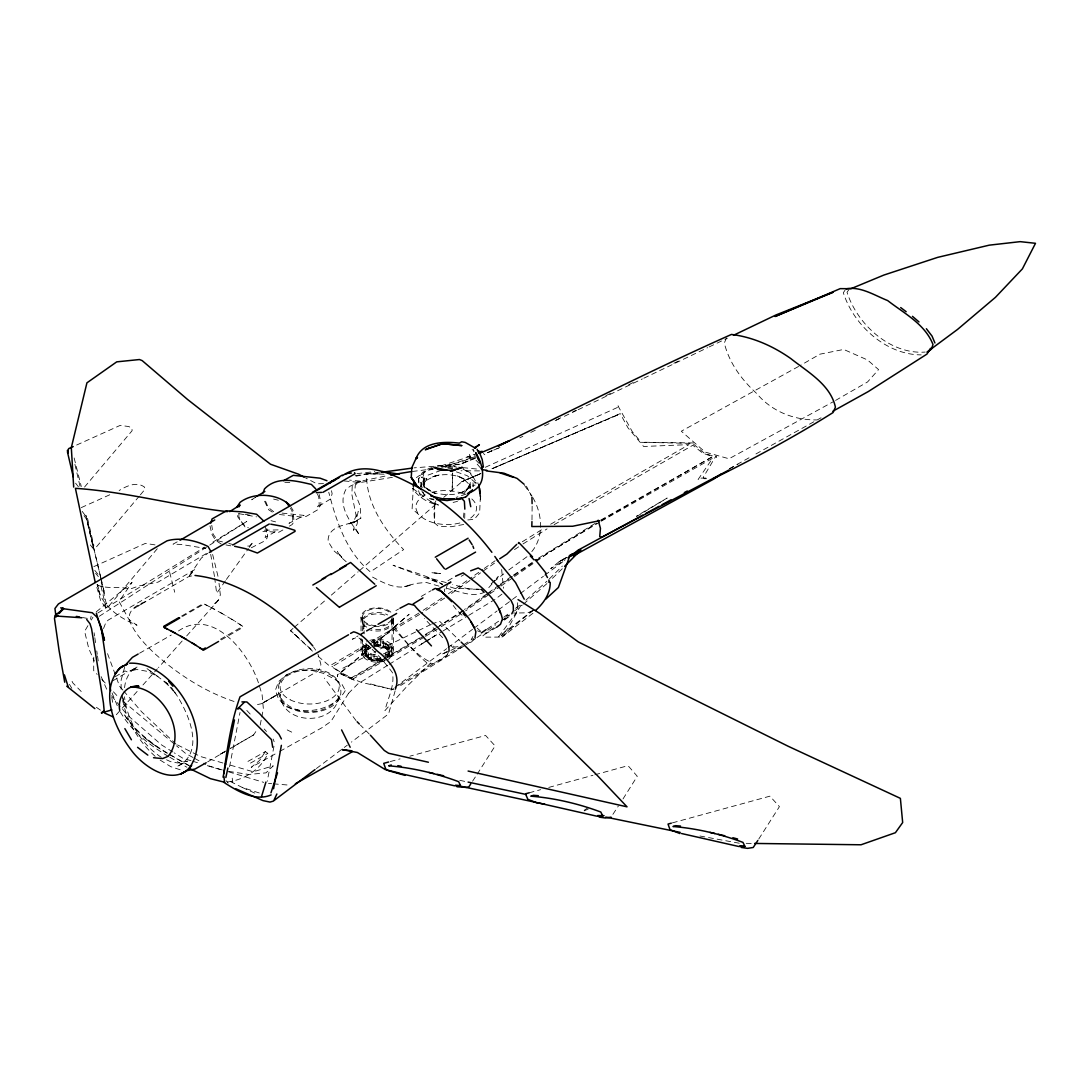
<?xml version="1.0" encoding="UTF-8"?>
<svg xmlns="http://www.w3.org/2000/svg" width="1090" height="1090" viewBox="0 0 1090 1090"><rect width="100%" height="100%" fill="white"/><g stroke="black" fill="none" stroke-linecap="round" stroke-linejoin="round"><path stroke-width="0.75" stroke-dasharray="5 3.75" d="M238.874 513.485L238.874 516.769L242.702 523.936L248.343 527.778M452.691 473.51L452.132 491.031L452.609 472.856M93.767 657.216L93.699 670.65L97.173 674.383M346.211 561.745L340.788 556.963L337.396 551.554L341.933 557.508L333.785 550.722L328.131 541.403C327.259 527.26 343.99 525.067 354.223 522.164L347.519 524.454L360.804 518.35L360.163 505.964L354.7 492.489L355.34 484.723L360.558 481.644L350.367 486.045L345.857 489.56C337.042 505.733 350.748 522.205 359.496 535.135L354.223 526.416L353.555 530.353L357.098 524.14L357.861 518.963L357.302 520.639L352.983 522.887L358.215 511.387L356.716 518.404L351.866 494.547L352.247 485.472L357.615 481.848L387.318 475.635M393.408 618.602L393.286 625.755C403.954 639.299 415.304 655.417 431.327 662.42L406.992 686.346L384.92 710.625C387.877 698.254 394.921 685.474 392.427 672.598C382.631 659.409 370.859 646.792 357.643 637.023L352.288 639.258L358.01 635.933M531.988 519.93L532.138 505.242M480.363 496.563L479.655 512.845L474.286 519.344L467.665 519.944A30.329 16.963 1.5 0 0 471.425 498.593M470.24 488.524L470.444 485.718L469.545 492.435M413.355 486.358L412.115 508.785L421.026 516.537A30.329 16.963 1.5 0 0 463.073 521.974M463.482 517.491L463.89 513.009M420.958 489.601L421.626 482.843L425.086 478.837L419.609 475.363L416.435 477.597L414.35 481.657M517.723 602.716L516.701 612.09L498.716 636.669L533.092 610.209M395.152 690.842L388.571 713.923L351.389 742.126M464.694 518.445L464.912 510.706M430.564 501.727L434.597 503.539L436.681 499.452M338.036 700.911L339.167 694.235C337.478 726.403 281.779 726.403 280.089 694.235L281.22 700.911M229.54 766.801L240.032 712.451M273.972 746.296L267.227 781.353M124.587 687.681C125.309 679.22 129.451 670.405 137.504 666.767L130.378 670.936L136.986 668.17L129.696 671.058L136.781 669.519L147.531 671.372L157.982 676.658L146.905 668.552L167.887 684.111M260.183 725.095L261.464 718.623M261.777 717.002L263.371 708.895L262.104 694.766L259.147 685.079M90.511 619.256L91.151 616.054M364.932 653.959L364.932 647.814L366.581 644.272L366.581 650.403C360.667 659.505 377.086 663.156 383.339 660.09M371.077 641.683C379.81 635.865 398.409 648.318 383.339 653.959M385.887 652.828L385.887 658.96L389.062 655.785L389.484 647.814M103.523 628.521L105.921 622.363L108.278 620.047L194.96 569.484L188.447 577.06L201.337 558.066L207.863 553.284M420.549 486.903L421.626 482.843M447.459 584.294L445.865 589.663L446.519 592.606M422.756 487.625L426.803 478.428L423.806 485.336L423.233 477.992L424.623 486.821L429.01 490.677L435.292 493.498L426.163 488.048L423.356 483.497L424.623 486.821L431.136 491.44M726.512 337.791L724.319 343.009C729.087 362.793 741.759 379.947 756.664 393.463C771.488 411.284 793.711 420.141 816.614 419.936M554.129 524.658L692.859 445.251L702.723 453.154L712.547 456.669L598.301 522.219M124.628 667.284L121.113 680.146L121.113 691.755M520.897 605.304L507.954 628.344L501.386 635.797L513.812 626.11L510.311 629.012M434.597 503.539L435.986 500.814M338.595 697.559C327.136 716.348 292.106 716.348 280.661 697.559M448.371 652.379L446.464 656.003L442.785 658.537L433.643 663.565L428.166 663.96L418.151 655.335L393.544 628.494L391.501 620.51M345.217 690.706C334.317 709.903 306.058 715.285 286.534 706.715L278.59 699.249L275.389 690.215L278.631 681.577L286.466 674.669L297.556 670.568L310.269 670.037L322.899 673.198L334.058 678.811L341.906 684.166L345.149 690.188M247.961 761.406L265.333 751.61L267.868 753.394C261.082 769.54 243.356 780.576 226.284 782.061M471.534 638.985L472.91 636.533M87.936 625.674L84.598 631.328L88.794 648.591L94.271 661.031M91.26 620.033L92.936 617.212M265.333 751.61L259.529 760.507L251.204 767.36L278.059 752.359M472.583 781.189L476.262 775.576M477.188 774.173L495.119 745.928L485.595 735.464L409.894 756.174M612.893 814.339L618.425 805.932M623.017 798.929L637.269 776.284L628.726 766.461L627.322 765.861L594.595 774.854M758.735 839.082L779.432 806.627L769.908 796.163L671.304 823.168M253.602 734.933L230.453 748.367L253.602 734.933L257.363 729.319M845.077 290.158L843.333 292.72C853.674 325.256 885.993 354.863 921.186 354.877M225.439 580.793L216.665 593.301L214.757 578.558M226.407 579.403L248.397 548.638M364.128 628.085L363.243 629.312L363.992 621.995L364.128 633.862M249.351 547.316L253.139 542.043L249.447 546.117L244.678 545.872M848.756 289.885L847.025 292.243C857.19 324.289 890.108 354.686 925.192 352.07M473.946 639.053L471.888 641.656L467.556 644.258M501.945 594.145L494.438 599.786M84.557 487.039L132.094 430.727L131.945 428.152L128.784 426.544L120.173 425.4L74.733 445.892M139.288 496.114L94.993 548.597L92.854 548.188L88.208 542.18M140.378 494.846L144.984 489.287L144.548 487.148C136.604 481.099 126.454 486.086 119.137 490.541M157.287 548.72L107.583 607.593L105.444 607.184L100.798 601.176L96.002 584.308M492.081 583.886L486.903 589.799M496.209 579.022L498.28 576.596L495.909 579.008M531.811 551.595C544.387 536.484 542.275 513.363 532.656 497.299M182.153 641.002L158.5 667.571M186.69 635.92L218.368 600.29L220.344 594.936L219.022 583.273M116.303 714.754L138.512 689.916M142.954 684.956L157.382 668.81M491.181 583.818L494.724 580.207M506.687 632.84L502 637.064L483.415 637.159L482.911 635.743L494.179 627.554M562.29 568.735L548.12 582.537M549.346 578.913L562.331 566.078M533.705 610.005L513.213 626.6M525.87 600.154L546.921 581.188M546.908 583.627L523.513 604.119M293.006 628.426L290.458 630.647L313.866 651.834M294.286 627.309L326.21 599.555M331.319 595.113L358.147 571.8M359.428 570.697L437.322 502.967M443.712 497.408L462.201 481.426L480.99 473.373M373.911 644.749L409.131 614.242L373.979 644.408M96.261 611.858L132.081 582.387L119.042 601.421L128.933 619.529L137.013 625.265C119.369 617.935 100.185 605.481 97.337 584.908M566.432 557.399L559.129 561.691L550.722 568.585L565.274 559.769M532.969 613.234L502 637.064M493.688 581.842L503.744 573.926M503.825 617.253L509.044 613.288M515.57 608.329L520.788 604.364M501.577 620.769L509.316 614.896M514.48 610.972L522.233 605.1M316.359 768.559L347.342 745.138M366.581 650.403L371.077 647.814M504.466 620.074L510.583 615.469M394.866 687.449L446.655 648.686M448.017 647.664L472.556 629.312M473.918 628.29L497.081 610.945M498.443 609.923L518.894 594.622M520.257 593.6L543.419 576.256M544.782 575.234L565.233 559.933M508.771 569.975L527.955 556.009M469.926 580.507L450.006 594.472M471.248 579.553L480.54 572.877M486.971 593.832L464.408 609.487M488.306 592.878L498.92 585.235M485.459 595.835L465.089 609.841M486.794 594.881L496.127 588.164M497.462 587.197L512.477 576.637M498.607 621.218L487.189 629.025M474.722 575.179L482.87 569.43M484.232 568.462L495.092 560.791M448.399 593.737L471.956 577.141M488.756 594.677L465.689 610.795M490.105 593.723L499.615 587.033M500.964 586.079L513.172 577.468M514.534 576.515L549.81 551.99L599.8 522.069M522.314 541.771L543.501 528.527M483.197 571.024L496.454 561.8M500.242 584.281L512.191 575.983M513.526 575.057L537.057 559.129M513.853 575.67L534.536 561.609M97.923 612.921L204.743 547.098M476.93 637.623L480.976 634.857M487.734 630.252L495.827 624.72M584.186 810.292L588.273 807.499M255.482 497.217L251.722 499.779L256 497.04M444.693 598.069L421.067 613.506M463.087 610.386L439.379 625.81M463.727 610.768L425.291 635.17M514.507 549.605L518.745 546.771M538.474 558.175L595.099 523.418M535.912 560.682L596.911 523.05M99.299 616.272L208.313 545.995M423.165 610.305L445.606 595.631M441.273 626.736L464.34 611.681M462.337 645.58L395.397 687.327M463.713 644.694L473.387 638.468M464.299 645.811L398.095 687.095M465.716 644.899L475.581 638.549M419.65 614.419L368.665 644.803M209.743 545.082L246.803 521.442L210.547 543.556M392.577 689.071L393.504 688.471M522.996 543.951L547.057 528.882M387.754 665.254L357.683 684.057L348.119 693.717L349.331 692.082L330.951 721.457L321.714 727.848L279.517 751.541M389.185 664.355L424.977 641.983M426.408 641.097L434.992 635.715L426.885 640.702M425.536 641.533L421.489 644.027L441.518 631.873M418.955 613.043L372.099 641.138M419.555 637.963L386.991 657.025M425.223 634.516L436.545 627.636M423.928 636.015L384.293 659.3M424.133 637.187L388.421 658.251M425.563 636.315L438.412 628.48M442.949 631.015L467.256 616.259M468.686 615.4L493.007 600.644M636.601 516.565L667.175 498.035L636.506 516.101M470.512 457.078L469.259 457.827L469.776 453.181L470.512 457.078L463.659 455.62M96.874 584.771C106.847 589.635 119.26 585.684 129.955 589.118L138.866 585.984L158.036 582.142L207.768 552.671M550.654 524.222L689.03 444.625L643.631 446.478L627.976 427.811L620.21 413.614L492.598 468.509M421.217 596.434L431.19 590.63M115.186 676.754L124.996 670.909L127.585 672.08L112.025 681.277M447.881 580.793L455.647 576.174M600.767 520.053L712.547 456.669M601.217 521.211L712.628 458.25L698.104 479.477L698.513 478.169L709.467 478.006M207.618 761.896L226.189 750.874M532.629 610.645L527.819 612.812L513.54 613.057M496.659 627.254L487.216 632.868L484.927 633.127M461.206 576.297L463.945 574.689M130.378 670.936L133.212 669.26M366.294 644.517L329.534 665.976L317.217 655.512M382.89 660.118L351.757 678.266L341.919 673.688L332 666.862L367.248 645.634M385.574 657.856L351.607 677.68L341.783 673.075L331.864 666.276M387.005 659.096L353.106 678.906L361.226 682.381L393.831 689.725M352.983 522.887L360.804 518.35M370.9 628.44L378.067 624.27M337.709 674.86L337.409 676.754L337.587 674.792L365.055 652.065L366.581 648.291L369.183 646.493M798.589 366.444L681.305 431.218L705.162 452.091L729.019 458.767L832.924 401.91M835.58 400.411L867.545 381.977L878.567 369.592L867.49 359.945L843.701 349.454L819.912 354.182L799.924 365.681M181.567 616.068L203.217 603.574L206.977 605.413M182.466 616.49L204.116 603.983L214.716 609.337M139.588 653.21L171.253 635.061M220.384 639.285L242.048 626.777L242.13 625.919L231.543 619.052M221.27 639.898L242.934 627.39L243.029 626.546L239.269 624.052M277.487 694.589L261.491 703.704L255.128 705.067M178.46 630.96C213.531 606.721 249.079 653.591 258.643 683.471M395.861 610.563L398.572 609.024M503.526 619.76L510.42 615.85L506.087 615.932L510.42 615.85M289.368 526.143L292.052 524.631L294.055 521.742L292.978 510.147L289.845 505.324M275.211 695.979L261.491 703.704L317.926 671.045L320.555 666.957L320.882 664.301L317.926 654.123M282.882 529.972L278.795 532.261L262.881 531.375M177.207 541.839L173.01 544.196L181.063 544.414L205.847 548.447M250.496 763.095L267.868 753.394M729.333 468.741L750.043 457.228M755.956 453.944L821.056 417.783M566.528 557.685L559.129 561.691L567.154 557.263M729.401 468.918L737.985 464.19M559.129 561.691L566.555 557.644M447.036 651.507L441.627 654.436L449.353 651.057M342.859 668.211L376.091 651.193M426.626 480.227L434.719 476.03L440.019 474.75L431.231 477.27C442.39 473.169 455.634 473.741 465.88 480.05L456.846 475.771L462.596 478.074L468.7 483.865L469.776 488.402M450.906 650.376L458.372 646.629L454.476 647.106L450.906 643.795M418.56 630.565L430.087 624.87M431.517 624.161L439.515 621.164L459.98 640.947M556.227 420.031L562.236 417.075M572.768 411.897L575.779 410.412M605.931 395.67L610.455 393.449M519.794 437.812L522.846 436.341M415.631 631.982L380.396 648.945M530.775 432.417L535.354 430.223M544.523 425.822L549.115 423.629M555.219 420.685L562.862 417.034M564.388 416.298L576.61 410.44M578.136 409.704L642.323 378.925M643.849 378.203L707.642 347.669M709.154 346.933L727.384 338.213M628.658 384.702L633.236 382.536M673.838 363.243L681.236 359.727M584.24 810.865L588.423 808.916M485.363 467.269L619.556 406.516L617.976 405.875L632.309 431.681L641.206 442.308L692.654 443.398L704.453 453.276L716.689 457.269L715.953 455.974L703.214 477.379L704.29 478.728L707.369 478.673M81.273 507.613L110.049 494.642M93.863 566.609L145.365 543.392L155.489 544.959M492.108 450.756L487.421 452.745L491.822 450.769M339.808 673.511L354.959 680.596L340.053 673.402L365.041 652.419L368.529 657.474L377.208 658.864A12.222 6.254 -5.8 0 0 383.339 657.57M476.085 457.487L460.961 464.19L414.064 467.855M369.251 647.147C358.092 653.21 372.344 663.756 380.383 659.423M491.944 468.686L619.188 414.282L491.154 469.177M433.67 467.855L424.746 471.643L418.642 478.673L418.914 484.382L418.642 478.673L422.416 472.488L428.452 468.686L435.823 466.384M493.675 450.102L498.375 448.113M444.938 467.351L462.433 463.25L474.927 458.004M487.434 452.718L495.255 449.434M496.822 448.767L499.942 447.459M466.22 494.015L456.111 497.394M380.029 472.856L370.764 473.087L366.567 474.736C366.349 503.389 384.171 529.617 403.641 549.605L370.341 571.869C346.143 551.676 336.551 521.783 328.758 492.258M461.901 647.392L457.936 648.945L453.154 647.732L450.81 645.498M251.313 547.78L263.044 541.798L267.05 538.242L267.799 531.729L266.805 528.596M475.431 456.478L461.179 461.887L440.81 466.683M462.433 463.25L475.867 458.141M428.111 475.077L441.218 470.308M484.832 592.061C472.597 598.015 459.163 591.352 447.009 588.45M441 465.907L474.75 454.898M441.695 467.433L474.804 456.792M390.261 761.569L400.071 758.872M529.141 792.812L540.599 789.664M548.774 787.416L592.96 775.29M191.649 575.929L188.461 576.733L134.533 608.152L145.651 601.517C133.021 606.258 124.437 613.561 132.231 626.382C137.776 636.805 146.101 645.416 154.603 653.469C178.31 674.656 205.792 692.341 236.176 702.164M355.068 475.758L370.764 473.087M453.113 502.435L457.5 501.359M356.062 476.207L367.494 473.741L380.519 474.055M356.921 473.632L374.865 471.589M433.343 469.231L428.37 470.144L423.806 472.815L422.77 487.911M463.713 524.494L451.287 526.729L438.33 526.238L434.624 523.023L433.915 512.028L434.801 502.258L434.624 523.023M392.414 477.352L360.463 482.475L343.336 480.854M378.026 472.788L369.837 473.918L387.086 474.232M380.383 658.728C373.979 660.676 362.657 658.006 365.354 649.245A12.004 8.161 13.1 0 1 368.529 645.852L368.529 648.945M412.347 471.466L432.567 468.959M441.341 466.602L453.876 466.125L460.048 467.392M437.294 465.934L446.559 465.253L456.942 467.188M374.034 645.062C379.538 644.749 387.509 646.193 389.484 651.997A12.222 6.322 -5.2 0 1 385.887 656.739M323.526 483.633L316.822 483.796L305.568 477.897M374.034 645.743C379.538 645.444 387.441 646.901 389.484 652.678A12.222 6.322 -5.2 0 1 387.836 655.976M264.352 530.217L278.291 529.89L265.102 537.574L266.655 531.566L264.979 525.789M447.704 467.828L452.745 467.76M462.814 467.624L478.932 469.245M481.317 589.363L454.326 588.287L448.494 586.352M479.546 470.894L461.029 470.771M693.417 442.962L642.323 442.213M746.2 843.333L751.255 843.401M478.346 589.281L469.027 589.131L452.704 584.458M284.831 482.311L290.757 482.434M456.369 471.875L467.16 475.662L474.94 482.257L476.671 484.682L473.074 485.595L473.046 486.658L472.992 482.747L478.333 483.156M389.484 653.959C388.639 648.441 381.909 646.983 377.208 646.861L377.208 640.729M364.932 647.814C365.777 653.332 372.507 654.79 377.208 654.913L377.208 661.044M268.522 783.438L271.71 783.696M273.304 783.833L289.245 785.141M360.15 481.085L349.495 480.104M430.741 498.743L433.711 499.097M448.004 467.992L452.704 468.577M228.641 771.366L248.738 774.472L265.96 772.865L273.277 765.861L253.207 771.775L224.417 763.45M282.051 513.104L304.11 515.393L288.986 523.336L292.774 519.971L292.025 510.801L290.417 508.335M279.462 514.507L303.483 517.314L306.59 516.197L318.525 509.316L321.087 503.73L319.22 494.519M82.608 617.54L87.323 618.384M238.833 513.649L256.6 516.878M699.93 836.003L739.442 843.251M225.916 544.918L235.345 546.69M473.196 454.557L476.453 455.184M244.991 514.235L251.354 515.516M459.803 780.331L468.101 782.102M432.28 492.298C444.611 495.691 464.667 497.204 471.044 483.483L466.929 489.342L462.378 492.476L468.155 488.293L470.539 482.093L468.155 488.293L463.741 493.838L469.586 486.453L470.131 489.928M273.617 499.084L278.4 500.242M222.51 541.921L217.782 540.735L213.054 534.073L211.773 525.271M228.832 543.488L235.154 545.068M392.277 689.439L368.747 683.512M271.001 520.679L275.593 521.878M429.256 498.566L434.011 499.915M446.178 582.591L426.912 577.414L442.676 584.404L393.04 565.233C409.786 571.46 427.048 574.961 442.676 584.404M438.97 586.12L426.108 582.387L415.399 583.491L404.703 586.556L411.489 584.485C397.564 591.802 381.8 581.788 369.524 575.52M222.823 762.986L200.437 756.501L196.132 754.335M222.237 769.935L207.863 765.643L203.421 763.204M228.614 771.856L263.726 782.361M191.009 760.725L182.861 758.259L174.318 752.904M192.644 761.215L199.157 763.191M207.318 765.657L221.978 770.099M230.317 781.503L242.28 787.457L259.761 793.139M180.204 769.758L170.708 766.638L160.148 760.098M477.57 630.824L480.268 631.955M425.086 478.837L421.38 477.27L424.214 476.207L424.446 487.816M242.28 787.457L257.267 794.215M166.552 759.784L170.53 761.651L177.779 762.986L187.562 761.12L176.812 766.597C208.449 751.909 186.022 706.811 171.403 687.463M287.229 729.932L294.995 733.747M210.452 607.144L225.957 615.7M177.52 744.92L194.701 753.612M193.066 757.523L185.668 753.476L176.553 745.86M194.551 758.34L201.95 762.4M188.747 765.48L168.732 754.157M189.878 766.066L168.473 753.735M220.289 612.417L235.794 621.777M168.391 756.405C149.507 745.151 131.209 731.09 120.213 711.702M169.808 757.237L186.853 767.21M463.046 469.068L470.158 473.278L475.363 480.881L471.248 473.455L462.978 468.523M167.042 752.877C150.297 742.74 134.601 730.286 123.729 713.787C134.411 730.668 150.038 743.571 167.301 753.299M172.901 752.018L161.497 744.879L127.339 715.013L122.053 708.582M221.202 544.019L215.588 540.395L211.882 534.236L209.989 525.925M272.296 512.109L268.671 509.752L263.48 498.934M96.383 707.301L100.512 710.19M472.079 449.502L474.164 451.015M145.174 738.325L157.096 747.018M168.037 684.193L163.078 680.46L168.964 686.073M161.238 757.291C140.923 743.789 127.367 720.926 124.478 696.769M273.699 511.741L268.126 507.3L265.034 499.929M123.129 701.292L175.245 744.77M412.906 488.579L429.664 500.814L438.466 505.065C428.152 503.144 418.301 497.094 412.429 488.347M483.333 453.481L484.818 454.734M477.161 628.099L480.704 631.274M298.279 637.718L290.771 630.769L313.866 652.488M176.09 744.198L141.741 711.906L124.001 691.36M155.148 756.365C138.716 741.445 126.535 721.294 122.516 699.371M442.608 637.65L424.364 618.507M476.003 460.307L479.437 463.7M458.481 611.667L463.25 616.45M369.292 734.088L360.463 725.123M356.035 720.613L324.343 678.13M81.232 691.523L72.812 682.885L70.877 678.784M246.776 710.408L251.409 715.367M264.189 728.992L266.505 731.472M101.82 679.37L107.624 685.583M113.414 691.809L118.061 696.796M226.08 780.712L228.232 783.07M244.978 526.92L237.743 516.823L237.375 513.69M477.161 464.122L481.766 469.436M122.884 690.079L119.559 686.223L115.554 675.364M170.135 687.204L175.667 693.921L172.234 688.676M111.507 695.733L121.004 707.301M82.186 511.374L87.595 518.622L93.876 545.572L92.868 546.24L93.413 548.665L86.587 519.29L83.004 514.276M94.776 570.37L99.354 575.956M95.593 573.272L98.332 576.624M75.605 483.183L78.398 486.794M453.195 605.468L456.097 609.269M524.494 485.35L531.934 495.977M313.498 646.942L315.664 650.117M421.694 490.786L424.664 495.514L423.002 492.612M423.274 492.762L424.787 495.187M69.447 684.343L71.817 688.335M417.729 513.022L416.489 510.324A30.329 16.963 1.5 0 1 426.994 494.097M74.147 457.964L81.287 486.576M526.456 486.222L531.252 495.882M117.243 705.666L111.602 691.864M101.125 676.59L107.283 690.597M317.463 493.988L318.757 497.054L319.22 504.738L316.577 507.681L330.488 498.975L332.137 493.77L330.856 487.652M107.556 653.646L114.981 673.811M273.209 739.088L274.149 741.731M418.533 490.718L421.012 497.694M169.659 572.305L174.713 592.224M121.985 695.134L125.405 707.178L122.829 697.913M212.632 554.428L218.463 578.272M100.375 576.092L85.906 515.434L101.207 579.362M100.77 577.727L104.735 594.105L101.602 580.997M473.278 449.148L473.918 451.832M80.006 486.235L74.624 463.1M101.207 582.033L106.479 604.569L105.471 605.236L106.016 607.661L100.662 584.758M97.623 584.553L99.885 594.282L99.04 590.603M210.697 554.333L214.553 576.923M111.78 697.355L112.624 702.355M94.094 632.745L94.585 636.056M94.83 637.705L95.797 644.326M96.765 650.948L97.255 654.259M97.501 655.908L98.468 662.529M232.211 778.165L232.797 782.211M444.339 588.995L444.734 591.788M501.659 569.525L503.485 588.287M480.418 497.299L480.622 499.806M472.992 482.747L473.237 485.84M421.094 486.658L420.917 482.325L420.944 486.685M393.381 651.357L393.381 617.158A16.173 9.333 0 0 1 370.368 625.619A16.173 9.333 0 0 1 366.812 610.005A16.173 9.333 0 0 1 392.836 614.746M392.059 617.158L392.059 653.605M389.062 645.989L389.062 655.785M387.836 644.272L387.836 650.403M387.836 651.37L387.836 657.502M385.887 642.814L385.887 648.945M383.339 641.683L383.339 647.814M380.383 640.975L380.383 647.106M380.383 657.733L380.383 660.799M374.034 640.975L374.034 647.106M374.034 654.668L374.034 660.799M371.077 653.959L371.077 660.09M368.529 652.828L368.529 658.96M366.581 651.37L366.581 657.502M365.354 645.989L365.354 655.785M362.357 617.158L362.357 630.919M362.357 639.367L362.357 653.605M361.035 617.158L361.035 631.819M361.035 638.331L361.035 651.357M431.926 492.339A30.329 16.963 1.5 0 1 465.457 494.792M385.887 656.384A12.222 6.254 -5.8 0 0 389.076 653.319L389.484 651.616A12.331 6.567 -4.8 0 0 385.887 647.188L383.339 645.893A12.303 7.78 3.9 0 0 374.034 644.721M391.542 619.379A14.851 8.57 0 0 1 369.782 624.584A14.851 8.57 0 0 1 366.717 611.095A14.851 8.57 0 0 1 390.07 612.88M373.025 642.337A16.173 9.333 0 0 1 391.215 646.683A16.173 9.333 0 0 1 388.639 657.965M381.391 660.377A16.173 9.333 0 0 1 363.202 656.03A16.173 9.333 0 0 1 365.777 644.749M369.782 640.402A14.851 8.57 0 0 1 390.07 643.536A14.851 8.57 0 0 1 384.634 655.24M377.208 656.398A14.851 8.57 0 0 1 363.488 651.098A14.851 8.57 0 0 1 366.717 641.765M391.542 620.251A14.851 8.57 0 0 1 386.242 629.271A14.851 8.57 0 0 1 369.782 629.897M364.346 626.75A14.851 8.57 0 0 1 368.175 615.673A14.851 8.57 0 0 1 387.699 616.409M391.542 618.834A14.851 8.57 0 0 1 386.242 627.854A14.851 8.57 0 0 1 369.782 628.48M366.717 627.118A14.851 8.57 0 0 1 366.717 614.992A14.851 8.57 0 0 1 387.699 614.992M374.034 646.752A12.276 7.085 0 0 1 386.95 649.286A12.276 7.085 0 0 1 387.836 657.147M383.339 659.736A12.276 7.085 0 0 1 366.581 657.147A12.276 7.085 0 0 1 371.077 647.46M373.366 643.086A14.851 8.57 0 0 1 390.929 648.073A14.851 8.57 0 0 1 384.634 658.782M381.05 659.641A14.851 8.57 0 0 1 364.346 655.649A14.851 8.57 0 0 1 366.717 645.294M374.633 645.157A14.851 8.57 0 0 1 390.37 649.64A14.851 8.57 0 0 1 387.699 659.654M384.634 661.017A14.851 8.57 0 0 1 364.346 657.883A14.851 8.57 0 0 1 369.782 646.179M279.149 683.471C271.124 716.552 327.531 721.403 340.094 697.641C348.132 664.559 291.725 659.709 279.149 683.471M218.368 600.29L214.866 603.424L218.368 600.29M224.663 751.719L218.886 755.07L224.717 751.705M480.2 473.85L461.588 481.862L480.254 473.85M439.243 573.435L431.245 572.645L440.673 573.599L439.243 573.435M290.158 699.78A29.539 17.058 0 0 0 338.595 690.297A29.539 17.058 0 0 0 300.132 670.813A29.539 17.058 0 0 0 290.158 699.78"/><path stroke-width="1.5" d="M531.947 521.592L531.811 526.538L572.672 526.252L599.745 520.679M119.75 710.435C117.243 698.554 125.5 684.438 138.73 686.332L131.018 686.986L138.73 686.332M413.355 486.358L413.655 483.006M223.682 773.927C227.347 748.013 231.148 721.485 240.018 696.823L348.541 634.775M395.37 689.166C400.916 674.86 390.888 662.965 380.901 653.891C371.431 647.474 365.341 634.571 353.664 631.819L350.585 633.385M474.981 637.759L475.867 631.71C469.613 613.67 452.568 601.844 439.093 589.295L435.183 588.45L432.512 589.908M223.055 777.211L234.486 719.931M273.576 788.751L281.37 745.342M225.848 777.524L227.905 768.041M210.82 523.132L212.046 518.949L226.42 510.842L243.029 511.932L256.627 514.262L263.862 521.156M261.532 796.531L265.933 782.048M270.947 792.839L277.514 772.892M262.99 493.102L264.529 488.906C277.255 475.662 295.826 480.908 311.413 484.437L315.732 488.879M415.998 458.645L417.456 457.582L415.998 458.645C422.484 441.545 443.916 441.423 459.312 443.112L461.71 441.777L465.212 442.417L475.335 448.14M518.336 543.392L518.745 542.466L532.56 556.895M274.217 799.651L276.874 793.997M416.462 457.514L411.829 467.583L411.257 477.434L415.481 484.56L420.972 489.505M511.782 613.833L513.363 610.713L513.281 605.304L511.046 600.399L495.16 583.232L481.998 570.193L478.197 567.972L470.635 570.819M930.506 348.269L926.95 354.1L868.389 391.501L832.883 411.216M238.901 506.918L240.086 505.038L229.718 511.619M470.744 783.982L468.904 786.789L466.288 787.416L456.969 786.748M757.823 840.485L753.217 847.489L747.563 848.347L741.282 847.461M236.653 507.422L240.086 502.354C253.847 491.781 277.827 493.402 289.845 505.324M64.719 682.231L59.105 650.689L54.5 618.63L54.977 615.455L63.642 608.765L62.879 608.043L59.105 613.425L63.642 608.765L92.255 612.744L97.105 617.267L101.057 626.777L104.463 640.266L96.37 613.18M125.8 664.6L132.408 657.352L138.157 654.041M721.376 473.959L713.419 479.259L575.384 554.769M187.684 770.071C217.114 734.742 173.705 660.962 129.628 663.211M516.674 544.428L506.877 554.115L499.738 558.761M116.943 671.549C100.185 696.129 115.581 729.578 131.604 750.588C144.098 767.605 174.686 787.729 191.677 765.412M117.788 670.514L122.107 666.426L127.612 664.014L120.064 667.884L115.267 673.593L120.064 667.884L123.374 665.786M467.678 493.429L472.406 490.2M535.531 610.523C543.569 603.26 550.505 593.6 550.205 582.332M465.989 496.904L472.392 490.064M329.643 483.292L331.851 481.031L334.671 480.39M564.606 566.391L580.861 549.932L573.367 555.805M572.958 555.573L578.858 549.742L642.732 515.134M244.092 702.505L237.525 708.936L240.086 708.268L271.451 739.579L272.704 747.277M545.804 599.105L558.38 587.51L569.825 555.777L574.267 553.352M111.889 709.89L101.479 712.901L104.15 710.625L103.441 702.955L91.56 628.698L89.993 623.725L86.696 619.474M468.114 538.228L435.251 557.208M477.488 446.26L479.355 444.72L474.831 447.418M496.659 627.254L500.514 624.257L502.422 619.038C498.185 598.792 478.81 584.594 463.141 572.863L455.647 576.174M927.699 351.961L931.378 349.141L932.999 344.535C925.11 324.166 904.128 313.361 887.655 300.567C874.425 295.336 860.596 286.111 845.949 288.864M315.01 769.581L273.236 801.15L269.993 802.077L263.003 800.619L235.685 788.71M567.958 557.889L578.858 549.742M470.58 492.271C487.884 484.737 483.633 465.457 475.676 452.595L478.796 460.607M926.936 352.125L957.497 329.466L995.443 297.338L1022.393 268.876L1035.5 243.302L1020.158 241.653L989.298 245.155L937.686 257.363L883.84 275.075L850.922 288.727L840.226 288.632L775.113 316.482L833.291 292.147L775.985 314.956L733.461 335.311M101.479 712.901L103.809 711.239M481.412 632.895L486.126 629.598M256.736 496.372L264.897 491.467M572.904 554.878L570.234 556.377M448.603 583.559L450.892 582.087L438.289 589.063M422.961 597.906L413.056 603.996M214.757 519.971L180.014 540.272M206.187 762.755L195.069 769.009L187.971 770.453M569.348 555.668L572.264 553.952M339.93 606.898L376.227 585.752M322 579.09L330.965 573.871M312.844 585.03L321.782 579.839M323.062 579.09L325.624 577.605M330.747 574.634L346.402 565.56M360.872 634.257L363.733 632.595M366.608 630.933L369.469 629.271M378.067 624.27L396.637 613.479M342.219 475.131L312.462 492.326M209.321 552.439L339.549 477.352M322.899 492.339L355.081 473.728L354.55 472.665M269.284 524.004L232.756 545.027M295.131 531.348L257.417 553.039L245.55 548.692L234.636 546.267M178.855 617.635L163.732 626.369L163.827 627.309L167.547 629.162M179.755 618.044L164.631 626.777L164.713 627.717L175.204 633.099M339.944 568.653L350.612 562.495L374.756 584.213M205.356 647.951L202.549 649.572L191.963 642.759M218.572 641.465L203.462 650.185L199.702 647.719M445.687 569.239L475.581 552.112M342.464 475.676C367.003 458.89 397.428 476.902 420.222 488.429C448.344 504.397 472.406 526.62 491.89 552.303M399.921 608.261L408.614 603.778L414.432 605.318C425.413 619.978 449.816 630.32 449.012 651.18M295.349 783.764L352.084 751.841M283.659 480.663L293.319 475.335L320.106 478.183L326.932 480.717M573.98 553.584L569.525 556.023L573.926 553.679M645.702 513.526L659.082 506.291M662.052 504.684L670.963 499.86M684.329 492.612L687.299 491.004M729.006 469.981L601.367 537.438L599.732 536.471L600.454 528.378L598.192 520.189M474.777 447.908L476.548 447.023M73.221 446.573L68.67 448.617L67.471 452.064L73.275 476.916M478.483 453.208L482.461 451.464L480.813 451.451M457.173 469.409L462.283 467.324L450.116 470.88L452.296 470.498L437.403 469.34L445.347 470.294M713.528 478.578C754.185 458.508 794.665 436.736 833.06 412.551L835.417 407.169C830.512 384.593 807.758 372.044 790.89 358.637C773.409 346.279 752.863 337.055 731.458 334.439C652.842 369.51 575.847 408.559 498.294 446.069L509.602 440.66L479.573 453.331M458.004 499.629L465.416 497.013M58.138 615.278L55.944 616.027L81.9 617.771M345.312 474.245L347.342 473.578M450.933 471.357L455.606 469.899M271.165 794.91C255.074 801.859 237.279 790.999 224.159 782.538M388.626 762.005L383.721 763.354L385.71 768.981L388.34 770.657L405.139 775.399M525.87 793.711L529.141 792.812M671.304 823.168L668.034 824.067L670.023 829.694L679.915 833.537M611.054 817.146L605.4 818.004L599.132 817.105M316.25 492.707L321.564 492.38M604.051 815.62L597.688 815.565M391.296 764.976L388.653 765.82C412.197 767.673 436.45 773.355 458.645 781.694L460.675 785.822L454.312 785.754L397.196 772.81M390.642 475.036L410.671 471.67M131.018 686.986C161.102 686.509 188.066 731.676 168.16 756.324L162.573 758.572L153.54 757.727M464.831 509.125L464.381 501.25L461.574 498.253L447.091 500.555L436.681 499.452M381.296 472.338L412.429 468.073M456.914 498.866L461.574 498.253M351.43 473.033L348.677 473.332M454.217 498.757L442.486 498.757L430.795 495.936M754.634 843.442L861.032 844.777L895.408 832.706L902.67 822.541L900.381 798.357L788.138 746.241L578.286 641.928L539.822 613.493L518.063 599.595M195.015 575.438C241.381 580.943 282.964 611.081 312.776 645.88M241.912 701.892L246.899 701.974L259.57 713.596L278.999 734.333L281.411 738.938M60.659 607.879L62.879 608.043M455.525 785.209L460.416 785.59M538.351 795.7L533.46 795.319L530.803 796.177C554.36 798.03 578.599 803.712 600.808 812.036L602.838 816.178L596.475 816.11L539.346 803.153M680.514 826.057L675.609 825.675L672.966 826.52C696.51 828.386 720.763 834.068 742.971 842.393L745.001 846.521L738.639 846.467L681.509 833.509M739.837 845.908L744.729 846.29M399.185 474.177L382.576 471.52M270.77 524.167L282.351 526.293L294.913 530.34M351.893 750.819L342.015 749.566L357.384 752.495L385.233 769.567L398.736 772.905M486.263 470.894L503.907 473.196L517.137 478.456L524.127 484.273M482.121 469.667L486.917 470.294M227.456 511.66C176.457 505.923 126.685 491.754 75.414 488.334L95.252 582.51M76.327 616.409L79.475 616.967M680.187 832.392L605.74 817.091M397.823 765.657L401.066 766.256M468.101 782.102L526.238 794.474M446.9 470.185L434.038 467.419L438.78 469.259M461.751 786.476L544.877 804.311M468.101 771.052L627.036 806.832L595.998 774.118L461.179 642.105M428.397 762.237L388.558 753.245L384.252 750.438L370.396 735.205M709.972 832.406L714.904 833.523M718.187 834.259L724.755 835.758M428.942 772.442L433.875 773.559M437.158 774.309L443.725 775.794M224.622 782.266L210.465 778.669L189.796 768.654M732.861 837.72L737.63 839M537.752 803.194L527.86 799.338L525.925 794.896M113.224 716.934L104.64 713.064M500.147 472.937L513.513 477.366M437.008 589.676L441.355 591.516L451.751 601.694M171.021 630.919L186.376 639.408M304.165 477.147L298.551 474.191L270.538 464.245L187.671 399.567L142.163 360.599L139.452 359.536L116.739 361.853L86.927 382.835L71.313 447.649L73.684 487.08M180.777 636.179L196.173 645.444M900.694 307.571L906.172 311.699M137.585 747.331L147.818 755.125M94.844 708.636L66.735 686.155M316.427 587.633L339.481 607.443M912.466 316.345L918.979 321.932M530.258 555.955L534.045 559.879M357.139 721.744L359.346 723.992M463.032 613.466L465.267 615.85M481.412 589.458L483.66 591.843M416.475 629.666L431.463 645.907M436.586 558.775L444.475 568.776M168.582 681.127L172.915 686.237M497.204 560.206L515.543 582.551L524.222 599.159M535.299 559.688L546.172 573.354M926.364 328.73L932.045 336.102L934.907 342.969M494.819 556.445L497.748 560.587M416.544 485.145L411.257 477.434L415.658 483.824M481.766 469.436L480.949 468.223L483.401 467.024L482.216 459.571L478.823 450.906M286.384 502.163L288.796 505.869M472.106 544.605L469.136 539.972M124.86 728.624L131.413 739.783M211.106 551.799L208.067 546.526C196.023 540.436 180.136 537.029 167.056 540.817L58.424 603.955L54.936 608.506L56.067 617.076M545.45 573.953L547.493 577.564M470.866 621.791L474.041 627.499M341.592 729.905L350.176 747.263M478.469 459.04L480.24 462.691M477.107 449.284L478.265 452.037M499.029 609.106L500.474 613.111M472.91 546.076L473.714 548.379M64.405 674.901L68.125 686.55M478.673 484.478L480.363 496.563M68.016 452.663L67.471 450.374L68.016 452.8M469.068 498.525L470.744 506.687M110.662 690.706L101.057 626.777M548.856 579.975L549.156 582.019M223.941 776.489L224.54 782.116M479.695 488.456L480.063 493.007M531.934 497.258L532.097 503.648M187.466 770.317L180.708 774.036L187.466 770.317M429.065 448.085L425.304 449.748L442.635 443.671L461.71 445.592L442.635 443.671L429.065 448.085"/></g></svg>
